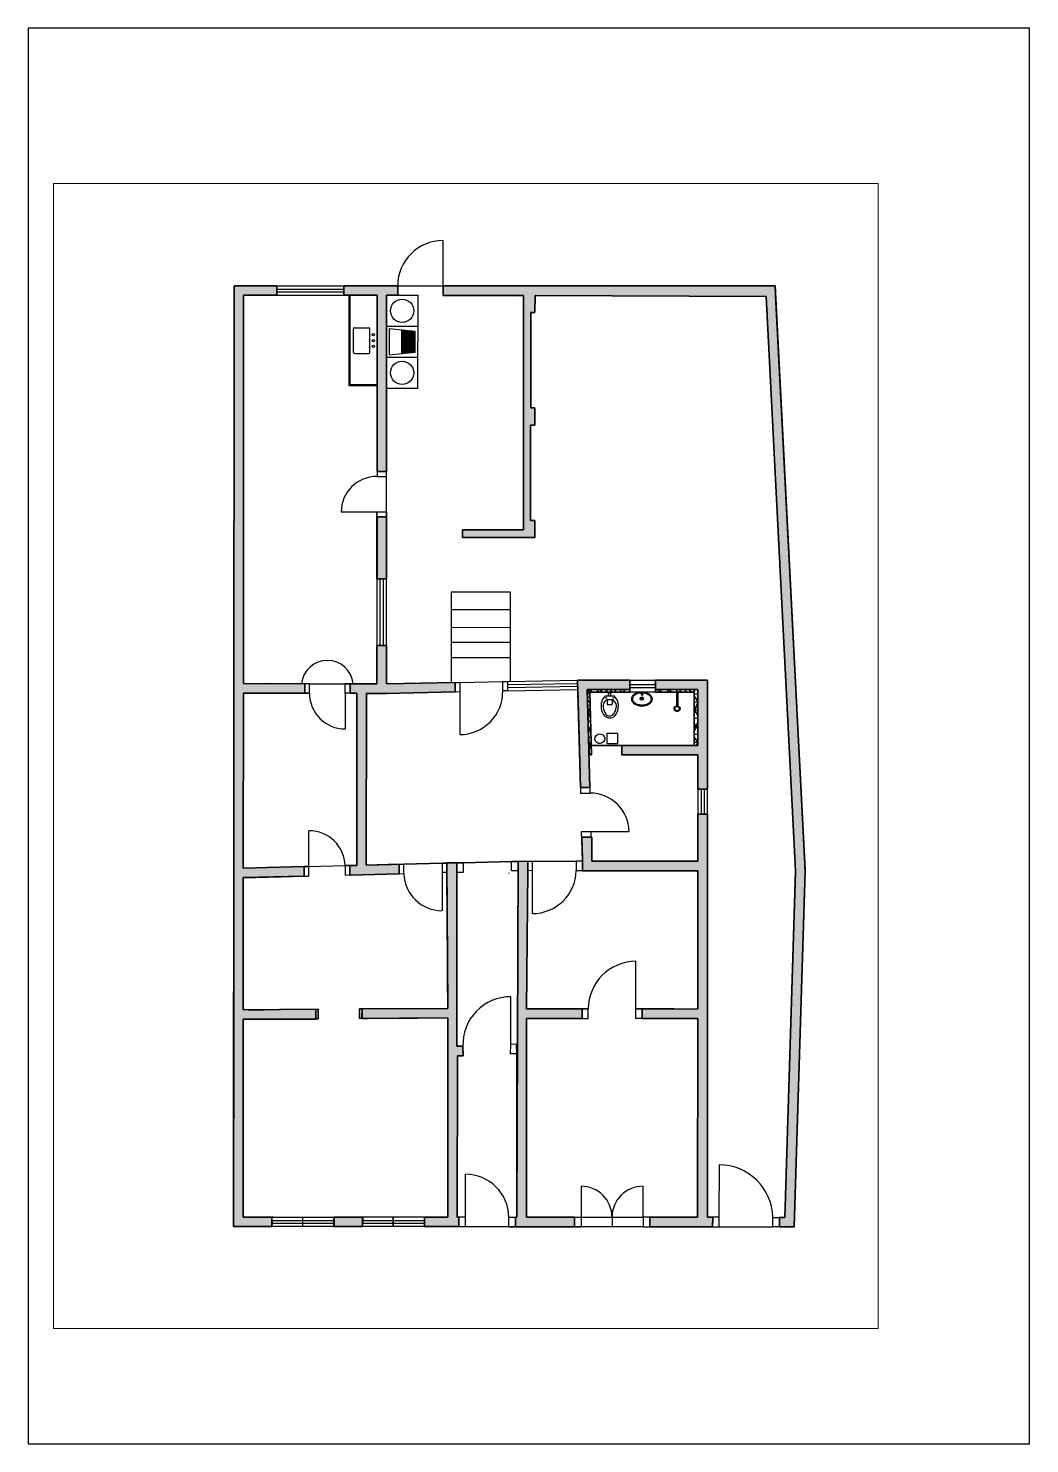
# Paper-space layout 'Layout1' of a CAD drawing. Header units: millimetres. Extents: x 64 to 274, y 59 to 356.
# The model-space entities are those that its viewports show. They can reach past a viewport. Long polylines and large blocks are cut down to what shows.
import ezdxf

# ---------------------------------------------------------------- set-up
doc = ezdxf.new("R2010")
doc.units = ezdxf.units.MM
for name, color, linetype, lineweight in [('A-ALV-___-___-EXI', 250, 'Continuous', 35), ('A-ESC-___-___-EXI', 250, 'Continuous', 25), ('A-JAN-___-___-EXI', 250, 'Continuous', 25), ('A-MOB-___-___-EXI', 250, 'Continuous', 25), ('A-POR-___-___-EXI', 250, 'Continuous', 25), ('A-VEG-___-___-EXI', 250, 'Continuous', 25)]:
    doc.layers.add(name, color=color, linetype=linetype, lineweight=lineweight)

# ---------------------------------------------------------------- blocks, each defined once
blk = doc.blocks.new('SVG - A4-22914404-Não nomeada')
at = {"layer": 'A-VEG-___-___-EXI'}
for p, q in [((64.29, 356.5), (64.29, 59.5)), ((274.29, 356.5), (64.29, 356.5)), ((274.29, 59.5), (274.29, 356.5)), ((64.29, 59.5), (274.29, 59.5))]:
    blk.add_line(p, q, dxfattribs=at)

msp = doc.modelspace()

# ---------------------------------------------------------------- hatches: boundary and pattern name
at = {"layer": 'A-ALV-___-___-EXI'}
h = msp.add_hatch(color=11, dxfattribs=at)
h.paths.add_polyline_path([(9333, -34323), (9563, -26850), (8932, -14579), (1970, -14575), (1970, -14776), (3657, -14781), (3655, -19698), (2374, -19697), (2375, -19856), (3895, -19858), (3895, -19497), (3804, -19497), (3806, -17497), (3896, -17497), (3896, -17138), (3807, -17138), (3807, -15137), (3897, -15137), (3898, -14782), (8744, -14797), (9363, -26852), (9139, -34123), (9024, -34123), (9023, -34322)])
h.paths.add_polyline_path([(7623, -34321), (7624, -34121), (7513, -34121), (7513, -25665), (7315, -25665), (7312, -26650), (5093, -26649), (5092, -26143), (4883, -26143), (4893, -26680), (4892, -26848), (7313, -26850), (7312, -29750), (6146, -29751), (6145, -29950), (7311, -29951), (7309, -34122), (6304, -34121), (6303, -34321)])
h.paths.add_polyline_path([(4728, -34319), (4728, -34119), (3718, -34120), (3721, -29950), (4885, -29950), (4885, -29750), (3721, -29748), (3745, -26848), (3745, -26649), (3546, -26654), (3518, -34120), (3488, -34120), (3488, -34319)])
h.paths.add_polyline_path([(1583, -34318), (2303, -34318), (2303, -34118), (2268, -34118), (2270, -30737), (2390, -30737), (2386, -30534), (2261, -30534), (2261, -26685), (2049, -26685), (2069, -29738), (270, -29749), (270, -29949), (2068, -29938), (2068, -34118), (1583, -34118)])
h.paths.add_polyline_path([(-317, -34318), (282, -34318), (282, -34117), (-317, -34117)])
h.paths.add_polyline_path([(-1618, -34316), (-1618, -34117), (-2223, -34117), (-2220, -29966), (-700, -29966), (-700, -29756), (-2220, -29769), (-2220, -26989), (-944, -26963), (-943, -26763), (-2220, -26795), (-2218, -23125), (-931, -23125), (-931, -22925), (-2218, -22924), (-2214, -14774), (-1514, -14774), (-1514, -14574), (-2414, -14574), (-2422, -34316)])
h.paths.add_polyline_path([(16, -26939), (1048, -26912), (1048, -26715), (360, -26732), (362, -23127), (782, -23127), (2222, -23094), (2222, -22898), (782, -22926), (782, -22126), (582, -22126), (582, -22926), (19, -22926), (19, -23126), (163, -23126), (161, -26737), (17, -26740)])
h.paths.add_polyline_path([(7513, -25135), (7515, -22848), (6423, -22848), (6423, -23050), (7315, -23050), (7314, -24220), (5717, -24219), (5717, -24419), (7314, -24420), (7313, -25135)])
h.paths.add_polyline_path([(5050, -25104), (4995, -23048), (5884, -23049), (5884, -22848), (4790, -22848), (4850, -25104)])
h.paths.add_polyline_path([(585, -20726), (784, -20726), (784, -19425), (585, -19425)])
h.paths.add_polyline_path([(585, -18475), (786, -18473), (787, -14774), (1020, -14775), (1020, -14574), (-113, -14574), (-113, -14775), (586, -14775)])
for points in [[(8942, -14776), (8943, -14776), (8932, -14579)], [(-931, -22990), (-931, -22990), (-931, -22979)], [(-2220, -29769), (-709, -29756), (-2220, -29766)], [(269, -29927), (270, -29927), (270, -29749)], [(4885, -29750), (4885, -29749), (4875, -29750)], [(7624, -34182), (7624, -34181), (7624, -34121)]]:
    msp.add_hatch(color=18, dxfattribs=at).paths.add_polyline_path(points)
h = msp.add_hatch(color=18, dxfattribs=at)
h.paths.add_polyline_path([(-2220, -26995), (-2065, -26986), (-2170, -26989), (-2220, -26995)])
h.paths.add_polyline_path([(-944, -26924), (-943, -26924), (-944, -26882)])
h = msp.add_hatch(color=18, dxfattribs=at)
h.paths.add_polyline_path([(282, -34228), (284, -34118), (282, -34118)])
h.paths.add_polyline_path([(-317, -34181), (-317, -34181), (-318, -34181)])

# ---------------------------------------------------------------- linework, layer by layer
for p, q in [((-2414, -14574), (-2422, -34316)), ((-2414, -14573), (-1513, -14574)), ((-1514, -14574), (-2414, -14574)), ((-2244, -14574), (-2245, -14573)), ((-2218, -22924), (-2214, -14774)), ((-2217, -22924), (-2214, -14774)), ((-2214, -14774), (-1514, -14774)), ((-2154, -14574), (-2154, -14573)), ((-2047, -14574), (-2048, -14573)), ((-1851, -14574), (-1852, -14573)), ((-1806, -14574), (-1806, -14573)), ((-1514, -14774), (-1514, -14574)), ((-1514, -14698), (-1513, -14697)), ((-1513, -14574), (-1513, -14774)), ((-113, -14574), (-113, -14775)), ((1020, -14574), (-113, -14574)), ((-113, -14775), (586, -14775)), ((586, -14775), (585, -18475)), ((786, -18473), (787, -14774)), ((787, -14774), (1020, -14775)), ((1020, -14775), (1020, -14574)), ((8932, -14579), (1970, -14575)), ((1970, -14575), (1970, -14776)), ((1970, -14776), (3657, -14781)), ((3177, -14780), (3018, -14779)), ((3558, -14783), (3293, -14782)), ((3657, -14781), (3655, -19698)), ((3897, -15137), (3898, -14782)), ((3898, -14782), (8744, -14797)), ((8744, -14797), (9363, -26852)), ((9563, -26850), (8932, -14579)), ((8943, -14776), (8932, -14579)), ((8932, -14579), (8943, -14776)), ((9562, -26831), (8943, -14776)), ((-2214, -15099), (-2214, -15098)), ((-2214, -15133), (-2213, -15133)), ((3807, -17138), (3807, -15137)), ((3807, -15137), (3897, -15137)), ((-2214, -16236), (-2215, -16234)), ((-2214, -16506), (-2215, -16505)), ((585, -16617), (586, -16616)), ((3896, -17138), (3807, -17138)), ((3896, -17497), (3896, -17138)), ((-2215, -17445), (-2214, -17443)), ((3804, -19497), (3806, -17497)), ((3806, -17497), (3896, -17497)), ((-2216, -17836), (-2215, -17834)), ((-2215, -18396), (-2216, -18395)), ((585, -18475), (786, -18473)), ((3654, -19133), (3655, -19132)), ((3655, -19127), (3655, -19123)), ((584, -19326), (584, -20726)), ((585, -19425), (784, -19425)), ((784, -19425), (585, -19425)), ((585, -19425), (585, -20726)), ((784, -20726), (785, -19326)), ((784, -20726), (784, -19425)), ((784, -19447), (785, -19447)), ((785, -19552), (784, -19551)), ((3895, -19497), (3804, -19497)), ((3895, -19858), (3895, -19497)), ((784, -19687), (785, -19685)), ((3655, -19698), (2374, -19697)), ((2374, -19697), (2375, -19856)), ((2375, -19856), (3895, -19858)), ((3022, -19697), (3029, -19697)), ((3245, -19698), (3244, -19696)), ((3554, -19697), (3289, -19697)), ((-2217, -20181), (-2216, -20179)), ((583, -20426), (585, -20426)), ((585, -20359), (584, -20358)), ((-2217, -20572), (-2216, -20570)), ((585, -20629), (583, -20627)), ((584, -20527), (585, -20525)), ((784, -20726), (584, -20726)), ((585, -20726), (784, -20726)), ((-2418, -22191), (-2417, -22190)), ((-2417, -22355), (-2417, -22150)), ((782, -22126), (582, -22126)), ((582, -22126), (582, -22926)), ((782, -22926), (782, -22126)), ((782, -22926), (782, -22126)), ((783, -22252), (782, -22251)), ((782, -22424), (783, -22422)), ((782, -22815), (783, -22813)), ((4790, -22848), (4850, -25104)), ((5875, -22848), (4790, -22848)), ((5884, -22848), (5875, -22848)), ((5884, -23049), (5884, -22848)), ((5885, -23099), (5884, -22848)), ((6423, -22848), (6423, -23050)), ((7515, -22848), (6423, -22848)), ((7513, -25135), (7515, -22848)), ((-2418, -23117), (-2418, -23146)), ((-2418, -23146), (-2418, -23282)), ((-2220, -26795), (-2218, -23125)), ((-931, -22925), (-2218, -22924)), ((-2218, -23125), (-931, -23125)), ((-2218, -23125), (-832, -23126)), ((-1626, -22924), (-832, -22925)), ((-931, -23125), (-931, -22925)), ((-931, -22990), (-931, -22979)), ((-931, -22979), (-931, -22990)), ((-931, -22990), (-931, -23125)), ((-82, -22926), (582, -22926)), ((582, -22926), (19, -22926)), ((19, -22926), (19, -23126)), ((19, -23126), (163, -23126)), ((163, -23126), (161, -26737)), ((163, -23126), (162, -23148)), ((162, -23148), (163, -23184)), ((343, -22926), (582, -22926)), ((582, -22926), (343, -22926)), ((360, -26732), (362, -23127)), ((362, -23127), (782, -23127)), ((2222, -22898), (782, -22926)), ((782, -23127), (2222, -23094)), ((2222, -23094), (2222, -22898)), ((4794, -23015), (4794, -23049)), ((4794, -23049), (4842, -24815)), ((4995, -23048), (5027, -24218)), ((5050, -25104), (4995, -23048)), ((4995, -23048), (5884, -23049)), ((4998, -23152), (5043, -23048)), ((5081, -24419), (5047, -23099)), ((5047, -23099), (5885, -23099)), ((5091, -23099), (5056, -23048)), ((5205, -23098), (5228, -23049)), ((5299, -23098), (5263, -23049)), ((5390, -23098), (5412, -23049)), ((5508, -23098), (5471, -23050)), ((5573, -23099), (5595, -23049)), ((5715, -23099), (5680, -23049)), ((5757, -23099), (5780, -23049)), ((6423, -23050), (7315, -23050)), ((6424, -23063), (6540, -23050)), ((6424, -23050), (6424, -23099)), ((6424, -23099), (7235, -23100)), ((6495, -23100), (6516, -23050)), ((6549, -23099), (6513, -23050)), ((6678, -23100), (6700, -23050)), ((6756, -23100), (6720, -23050)), ((6863, -23100), (6885, -23050)), ((6964, -23100), (6929, -23050)), ((7047, -23099), (7068, -23050)), ((7173, -23099), (7136, -23050)), ((7230, -23099), (7253, -23050)), ((7235, -23100), (7233, -24220)), ((7315, -23138), (7234, -23147)), ((7314, -23050), (7314, -24220)), ((7315, -23050), (7314, -24220)), ((-2418, -23282), (-2420, -27016)), ((-2418, -23282), (-2418, -23293)), ((-2418, -23293), (-2418, -23282)), ((163, -23184), (160, -26725)), ((163, -23184), (163, -23187)), ((163, -23187), (163, -23184)), ((4999, -23212), (5048, -23207)), ((5052, -23331), (5001, -23262)), ((5004, -23381), (5053, -23376)), ((5008, -23542), (5055, -23435)), ((7315, -23307), (7234, -23316)), ((7315, -23294), (7235, -23185)), ((7315, -23328), (7235, -23506)), ((5008, -23550), (5058, -23545)), ((5061, -23629), (5008, -23556)), ((5013, -23719), (5063, -23713)), ((7314, -23582), (7234, -23471)), ((7314, -23477), (7234, -23485)), ((7314, -23740), (7234, -23919)), ((7314, -23868), (7234, -23758)), ((7314, -23646), (7235, -23654)), ((7314, -23739), (7314, -23740)), ((5068, -23927), (5016, -23855)), ((5018, -23887), (5067, -23882)), ((5019, -23932), (5065, -23825)), ((5022, -24056), (5072, -24051)), ((7314, -23984), (7233, -23993)), ((7314, -24154), (7234, -24044)), ((7314, -23815), (7235, -23824)), ((5077, -24223), (5025, -24152)), ((5026, -24225), (5077, -24220)), ((5027, -24218), (5032, -24419)), ((5030, -24322), (5076, -24215)), ((5077, -24220), (5717, -24219)), ((7233, -24220), (5717, -24219)), ((5717, -24219), (5717, -24419)), ((6687, -24220), (6690, -24219)), ((7314, -24220), (7233, -24220)), ((7234, -24162), (7314, -24154)), ((7285, -24220), (7314, -24156)), ((7514, -24120), (7515, -24118)), ((5031, -24394), (5081, -24388)), ((5032, -24419), (5081, -24419)), ((5717, -24419), (7314, -24420)), ((7314, -24420), (7313, -25135)), ((7313, -24569), (7314, -24567)), ((7513, -24948), (7514, -24947)), ((5050, -25104), (4850, -25104)), ((4850, -25104), (5050, -25104)), ((7313, -25135), (7513, -25135)), ((7513, -25135), (7314, -25135)), ((360, -26704), (360, -25782)), ((7315, -25665), (7312, -26650)), ((7313, -26182), (7313, -25665)), ((7313, -25665), (7315, -25665)), ((7313, -25677), (7315, -25677)), ((7313, -25812), (7314, -25809)), ((7513, -25665), (7315, -25665)), ((7513, -34121), (7513, -25665)), ((7314, -25872), (7313, -25870)), ((4878, -26143), (4883, -26143)), ((4883, -26143), (4878, -26143)), ((4878, -26143), (4879, -26164)), ((4879, -26164), (4891, -26584)), ((4879, -26164), (4884, -26175)), ((4884, -26175), (4879, -26164)), ((4883, -26164), (4879, -26164)), ((4879, -26164), (4883, -26164)), ((5092, -26143), (4883, -26143)), ((4883, -26143), (4893, -26680)), ((5093, -26649), (5092, -26143)), ((7313, -26159), (7312, -26157)), ((160, -26725), (161, -26725)), ((161, -26725), (160, -26725)), ((160, -26725), (161, -26725)), ((161, -26725), (160, -26725)), ((160, -26725), (161, -26737)), ((360, -26704), (360, -26699)), ((360, -26699), (360, -26704)), ((360, -26713), (360, -26704)), ((360, -26732), (1148, -26713)), ((1048, -26715), (360, -26732)), ((1048, -26912), (1048, -26715)), ((1049, -26830), (1048, -26715)), ((1048, -26715), (1049, -26830)), ((1148, -26713), (1949, -26692)), ((2049, -26690), (1949, -26692)), ((2261, -26685), (2049, -26685)), ((2049, -26685), (2069, -29738)), ((2049, -26690), (2049, -26886)), ((2253, -26685), (2401, -26681)), ((2261, -26874), (2261, -26685)), ((2401, -26681), (3406, -26657)), ((3406, -26657), (3546, -26654)), ((3546, -26654), (3518, -34120)), ((3745, -26649), (3546, -26654)), ((3745, -26848), (3745, -26649)), ((4892, -26670), (4892, -26661)), ((4892, -26849), (4892, -26670)), ((4893, -26680), (4892, -26848)), ((7312, -26650), (5093, -26649)), ((-2420, -27016), (-2421, -29787)), ((-2420, -27016), (-2419, -27028)), ((-2419, -27028), (-2420, -27016)), ((-943, -26763), (-2220, -26795)), ((-2220, -26989), (-944, -26963)), ((-1428, -26975), (-2220, -26995)), ((-2220, -26995), (-2065, -26986)), ((-2220, -26995), (-2065, -26986)), ((-2065, -26986), (-2220, -26995)), ((-2158, -26988), (-2220, -26995)), ((-2158, -26988), (-2220, -26995)), ((-2220, -26995), (-2158, -26988)), ((-2220, -29769), (-2220, -26989)), ((-2215, -26994), (-964, -26963)), ((-944, -26963), (-1428, -26975)), ((-1428, -26975), (-1399, -26972)), ((-1399, -26972), (-1428, -26975)), ((-944, -26963), (-943, -26763)), ((-943, -26924), (-944, -26882)), ((-944, -26882), (-943, -26924)), ((-943, -26924), (-944, -26963)), ((-943, -26763), (-844, -26761)), ((161, -26737), (-83, -26743)), ((17, -26740), (16, -26939)), ((17, -26824), (16, -26939)), ((16, -26939), (1048, -26912)), ((161, -26737), (17, -26740)), ((17, -26740), (17, -26752)), ((17, -26752), (17, -26768)), ((17, -26768), (17, -26824)), ((1049, -26830), (1048, -26912)), ((2048, -26835), (2050, -26833)), ((2049, -26886), (2069, -29738)), ((2261, -30534), (2261, -26874)), ((3721, -29748), (3745, -26848)), ((4892, -26849), (4900, -26848)), ((4892, -26848), (7313, -26850)), ((4892, -26849), (4898, -26848)), ((4898, -26848), (4892, -26849)), ((4892, -26849), (4900, -26848)), ((4900, -26848), (4892, -26849)), ((4898, -26848), (4892, -26849)), ((5620, -26849), (4892, -26849)), ((5620, -26849), (5649, -26849)), ((7313, -26850), (5620, -26849)), ((5620, -26849), (5649, -26849)), ((5649, -26849), (5620, -26849)), ((5623, -26849), (5620, -26849)), ((5620, -26849), (5623, -26849)), ((5623, -26849), (5620, -26849)), ((6741, -26850), (6694, -26850)), ((7313, -26850), (7312, -29750)), ((9363, -26852), (9139, -34123)), ((9362, -26871), (9139, -34123)), ((9333, -34323), (9563, -26850)), ((9340, -34102), (9563, -26850)), ((9363, -26852), (9362, -26871)), ((9362, -26871), (9362, -26892)), ((9362, -26892), (9362, -26871)), ((9562, -26831), (9560, -26796)), ((9560, -26796), (9562, -26831)), ((9563, -26850), (9562, -26831)), ((2049, -27102), (2052, -27098)), ((2052, -27366), (2054, -27364)), ((2262, -30534), (2261, -27599)), ((3540, -27400), (3543, -27396)), ((2054, -27631), (2055, -27629)), ((3538, -27670), (3542, -27664)), ((2057, -28161), (2059, -28158)), ((3536, -27940), (3541, -27933)), ((2059, -28426), (2061, -28424)), ((3530, -28482), (3539, -28471)), ((3529, -28752), (3538, -28740)), ((3525, -29023), (3537, -29009)), ((2065, -29222), (2066, -29220)), ((2068, -29635), (2066, -29185)), ((3523, -29293), (3536, -29277)), ((7311, -29650), (7311, -29242)), ((3520, -29563), (3535, -29545)), ((-2421, -29987), (-2423, -34138)), ((-2421, -29787), (-2421, -29937)), ((-2421, -29937), (-2421, -29987)), ((-2421, -29987), (-2420, -29993)), ((-2420, -29993), (-2421, -29987)), ((-2223, -34117), (-2220, -29966)), ((-700, -29756), (-2220, -29769)), ((-651, -29756), (-2220, -29766)), ((-2220, -29766), (-700, -29756)), ((-700, -29756), (-2220, -29766)), ((-2220, -29966), (-700, -29966)), ((-2121, -29966), (-1588, -29966)), ((-2120, -29765), (-1791, -29766)), ((-700, -29966), (-700, -29756)), ((-700, -29956), (-650, -29955)), ((-650, -29955), (-651, -29756)), ((219, -29950), (220, -29749)), ((1882, -29939), (219, -29950)), ((220, -29749), (270, -29749)), ((269, -29927), (270, -29749)), ((270, -29749), (269, -29927)), ((270, -29938), (269, -29927)), ((2069, -29738), (270, -29749)), ((270, -29749), (270, -29949)), ((270, -29949), (2068, -29938)), ((1435, -29942), (270, -29950)), ((270, -29950), (387, -29948)), ((270, -29950), (387, -29948)), ((387, -29948), (270, -29950)), ((270, -29950), (281, -29949)), ((281, -29949), (270, -29950)), ((270, -29950), (281, -29949)), ((2068, -29938), (2068, -34118)), ((2261, -29782), (2262, -29780)), ((3721, -29950), (3718, -34120)), ((3718, -34120), (3721, -29950)), ((4885, -29750), (3721, -29748)), ((3721, -29950), (4885, -29950)), ((5016, -29749), (3863, -29748)), ((4885, -29749), (4130, -29749)), ((4810, -29750), (4885, -29749)), ((4885, -29749), (4810, -29750)), ((4875, -29750), (4885, -29749)), ((4885, -29749), (4875, -29750)), ((4875, -29750), (4885, -29749)), ((4885, -29749), (4885, -29750)), ((4885, -29750), (4885, -29749)), ((4885, -29749), (4885, -29750)), ((4885, -29950), (4885, -29750)), ((6808, -29750), (6015, -29750)), ((6146, -29751), (6145, -29950)), ((6145, -29950), (7311, -29951)), ((7312, -29750), (6146, -29751)), ((6556, -29751), (6146, -29750)), ((6146, -29750), (6556, -29751)), ((7310, -29951), (7308, -34122)), ((7308, -34122), (7310, -29951)), ((7311, -29951), (7309, -34122)), ((7310, -29951), (7311, -29966)), ((7311, -29966), (7310, -29951)), ((2386, -30534), (2261, -30534)), ((2390, -30737), (2386, -30534)), ((3520, -30689), (3512, -30489)), ((2268, -34118), (2270, -30737)), ((2270, -30737), (2390, -30737)), ((3518, -30636), (3531, -30620)), ((3518, -34120), (3520, -30689)), ((3519, -31170), (3529, -31157)), ((3520, -30901), (3530, -30889)), ((3520, -31436), (3528, -31426)), ((3520, -31704), (3527, -31695)), ((3518, -32239), (3525, -32231)), ((2068, -32435), (2067, -34118)), ((3519, -32507), (3524, -32501)), ((3519, -32776), (3523, -32770)), ((2067, -34017), (2067, -33089)), ((3518, -33042), (3522, -33037)), ((3519, -33967), (3518, -33087)), ((3718, -34019), (3719, -33203)), ((-2222, -34016), (-2222, -33325)), ((2269, -34018), (2268, -33541)), ((3519, -33310), (3521, -33308)), ((3518, -33845), (3519, -33844)), ((-2423, -34138), (-2422, -34137)), ((-2422, -34137), (-2423, -34138)), ((-2423, -34138), (-2422, -34138)), ((-2422, -34138), (-2423, -34138)), ((-2423, -34138), (-2423, -34201)), ((-1618, -34117), (-2223, -34117)), ((-1618, -34117), (-2223, -34117)), ((-2223, -34117), (-1618, -34117)), ((-2122, -34116), (-1654, -34117)), ((-1618, -34117), (-1589, -34117)), ((-1618, -34316), (-1618, -34117)), ((-1617, -34232), (-1618, -34127)), ((-1618, -34127), (-1617, -34232)), ((-317, -34117), (-318, -34317)), ((-318, -34181), (-317, -34117)), ((282, -34117), (-317, -34117)), ((-317, -34117), (-317, -34318)), ((282, -34318), (282, -34117)), ((282, -34228), (284, -34118)), ((282, -34118), (284, -34118)), ((284, -34118), (282, -34118)), ((282, -34118), (284, -34118)), ((284, -34118), (282, -34118)), ((282, -34118), (284, -34118)), ((284, -34118), (282, -34318)), ((284, -34118), (282, -34228)), ((922, -34118), (922, -34318)), ((2068, -34118), (1583, -34118)), ((1583, -34118), (1583, -34318)), ((2283, -34118), (2268, -34118)), ((2303, -34118), (2283, -34118)), ((2303, -34318), (2303, -34118)), ((3518, -34120), (3488, -34120)), ((3488, -34120), (3488, -34319)), ((4728, -34119), (3718, -34120)), ((4728, -34319), (4728, -34119)), ((6304, -34121), (6303, -34321)), ((7309, -34122), (6304, -34121)), ((6304, -34121), (7308, -34122)), ((7308, -34122), (6304, -34121)), ((7209, -34121), (6698, -34121)), ((7624, -34121), (7513, -34121)), ((7623, -34321), (7624, -34121)), ((7624, -34181), (7624, -34121)), ((7624, -34121), (7624, -34181)), ((9024, -34123), (9023, -34322)), ((9024, -34135), (9023, -34322)), ((9023, -34322), (9024, -34135)), ((9139, -34123), (9024, -34122)), ((9024, -34122), (9024, -34135)), ((9139, -34123), (9024, -34123)), ((9334, -34289), (9340, -34102)), ((9340, -34102), (9334, -34289)), ((9340, -34102), (9340, -34091)), ((9340, -34091), (9340, -34102)), ((-2423, -34201), (-2422, -34316)), ((-2422, -34316), (-1618, -34316)), ((-1618, -34316), (-1618, -34193)), ((-1617, -34232), (-1618, -34316)), ((-317, -34181), (-318, -34181)), ((-318, -34181), (-317, -34181)), ((-317, -34181), (-318, -34181)), ((-318, -34181), (-317, -34181)), ((-317, -34181), (-318, -34181)), ((-318, -34181), (-318, -34317)), ((-317, -34181), (-318, -34181)), ((-318, -34317), (-317, -34317)), ((-317, -34317), (-318, -34317)), ((-318, -34317), (-317, -34317)), ((-317, -34317), (-318, -34317)), ((-317, -34317), (-318, -34317)), ((-318, -34317), (-317, -34317)), ((-317, -34318), (282, -34318)), ((136, -34318), (175, -34318)), ((282, -34318), (175, -34318)), ((283, -34307), (282, -34277)), ((282, -34318), (283, -34307)), ((2067, -34319), (1583, -34318)), ((3348, -34320), (1583, -34318)), ((1583, -34318), (2303, -34318)), ((4863, -34320), (3348, -34320)), ((3488, -34319), (4728, -34319)), ((4724, -34320), (3891, -34319)), ((6303, -34247), (6303, -34249)), ((6303, -34249), (6303, -34260)), ((6303, -34260), (6303, -34320)), ((6303, -34321), (7623, -34321)), ((7623, -34322), (6695, -34321)), ((7624, -34181), (7623, -34322)), ((9023, -34322), (9333, -34323)), ((9334, -34289), (9333, -34323))]:
    msp.add_line(p, q, dxfattribs=at)
at = {"layer": 'A-ESC-___-___-EXI'}
for p, q in [((3386, -22060), (2144, -22060)), ((2143, -22378), (3386, -22378)), ((-832, -22925), (-82, -22926))]:
    msp.add_line(p, q, dxfattribs=at)
for points in [[(3387, -21374), (3387, -21006), (2143, -21005), (2143, -22899)], [(2144, -21741), (3386, -21743), (3387, -21374), (2143, -21373)], [(3385, -22876), (3386, -22378), (3386, -21743)]]:
    msp.add_lwpolyline(points, dxfattribs=at)
for points in [[(-456, -22437), (-735, -22437), (-969, -22648), (-998, -22925)], [(84, -22926), (56, -22648), (-177, -22437), (-456, -22437)]]:
    msp.add_open_spline(points, degree=3, dxfattribs=at)
at = {"layer": 'A-JAN-___-___-EXI'}
for p, q in [((-1514, -14644), (-113, -14644)), ((-1513, -14574), (-113, -14574)), ((-1513, -14703), (-113, -14705)), ((-1513, -14774), (-113, -14775)), ((584, -20726), (583, -22126)), ((653, -22126), (654, -20726)), ((713, -20726), (712, -22126)), ((782, -22126), (784, -20726)), ((3323, -22876), (4790, -22848)), ((5884, -22848), (6423, -22849)), ((3322, -22945), (4791, -22918)), ((3323, -22876), (3323, -23074)), ((3323, -23074), (4794, -23049)), ((3324, -23005), (4793, -22979)), ((5884, -22944), (6423, -22945)), ((5884, -23004), (6423, -23004)), ((6424, -23099), (5885, -23099)), ((7314, -25135), (7313, -25665)), ((7384, -25136), (7384, -25665)), ((7443, -25136), (7443, -25665)), ((7513, -25665), (7513, -25135)), ((-1618, -34117), (-317, -34117)), ((-978, -34117), (-977, -34316)), ((1583, -34119), (284, -34118)), ((-318, -34317), (-1618, -34316)), ((-1617, -34187), (-317, -34188)), ((-1617, -34246), (-318, -34247)), ((1583, -34318), (282, -34318)), ((283, -34187), (1582, -34188)), ((283, -34247), (1582, -34248))]:
    msp.add_line(p, q, dxfattribs=at)
at = {"layer": 'A-MOB-___-___-EXI'}
for p, q in [((1437, -15426), (787, -15426)), ((93, -15973), (93, -15476)), ((112, -15457), (415, -15457)), ((434, -15974), (435, -15476)), ((1100, -15506), (1101, -15996)), ((1123, -15509), (1123, -15995)), ((1144, -15511), (1144, -15993)), ((1167, -15514), (1166, -15991)), ((1187, -15515), (1188, -15989)), ((1210, -15517), (1210, -15986)), ((1231, -15520), (1230, -15984)), ((1254, -15522), (1253, -15982)), ((1275, -15525), (1275, -15980)), ((1296, -15526), (1297, -15977)), ((1318, -15528), (1317, -15975)), ((1339, -15531), (1339, -15973)), ((1362, -15533), (1362, -15970)), ((112, -15993), (414, -15993)), ((1437, -16077), (787, -16077)), ((5440, -23179), (5441, -23113)), ((5491, -23178), (5490, -23114)), ((6128, -23154), (6129, -23098)), ((6149, -23165), (6139, -23164)), ((6159, -23156), (6159, -23100)), ((6866, -23099), (6865, -23388)), ((6890, -23100), (6891, -23389)), ((5373, -23178), (5558, -23179)), ((5515, -23270), (5517, -23354))]:
    msp.add_line(p, q, dxfattribs=at)
for points in [[(586, -16674), (0, -16675), (2, -14775)], [(586, -16655), (21, -16656), (21, -14775)], [(1020, -14774), (1439, -14775), (1436, -16729), (786, -16729)], [(5414, -23258), (5466, -23259), (5515, -23259)]]:
    msp.add_lwpolyline(points, dxfattribs=at)
for points in [[(1383, -15536), (841, -15481), (840, -16024), (1384, -15968)], [(5425, -23099), (5425, -23113), (5505, -23113), (5505, -23099)], [(5631, -23965), (5630, -24185), (5411, -24184), (5411, -23966)]]:
    msp.add_lwpolyline(points, close=True, dxfattribs=at)
for points, knots in [([(1111, -15344), (1246, -15344), (1355, -15235), (1355, -15100), (1355, -14966), (1246, -14857), (1111, -14857), (977, -14857), (868, -14966), (868, -15100), (868, -15235), (977, -15344), (1111, -15344)], [0, 0, 0, 0, 1, 1, 1, 2, 2, 2, 3, 3, 3, 4, 4, 4, 4]), ([(485, -15599), (485, -15613), (496, -15624), (509, -15624), (523, -15624), (534, -15613), (534, -15599), (534, -15586), (523, -15575), (509, -15575), (496, -15575), (485, -15586), (485, -15599)], [0, 0, 0, 0, 1, 1, 1, 2, 2, 2, 3, 3, 3, 4, 4, 4, 4]), ([(485, -15724), (485, -15737), (496, -15749), (509, -15749), (523, -15749), (534, -15738), (534, -15724), (534, -15710), (523, -15699), (510, -15699), (496, -15699), (485, -15710), (485, -15724)], [0, 0, 0, 0, 1, 1, 1, 2, 2, 2, 3, 3, 3, 4, 4, 4, 4]), ([(485, -15848), (485, -15862), (496, -15873), (510, -15873), (523, -15873), (534, -15862), (534, -15848), (534, -15835), (523, -15824), (510, -15824), (496, -15824), (485, -15835), (485, -15848)], [0, 0, 0, 0, 1, 1, 1, 2, 2, 2, 3, 3, 3, 4, 4, 4, 4]), ([(1111, -16645), (1245, -16645), (1354, -16536), (1354, -16402), (1354, -16267), (1245, -16158), (1111, -16158), (976, -16158), (867, -16267), (867, -16401), (867, -16536), (976, -16645), (1111, -16645)], [0, 0, 0, 0, 1, 1, 1, 2, 2, 2, 3, 3, 3, 4, 4, 4, 4]), ([(5285, -23441), (5290, -23500), (5315, -23555), (5357, -23597), (5385, -23625), (5424, -23642), (5464, -23643)], [0, 0, 0, 0, 1, 1, 1, 2, 2, 2, 2]), ([(5396, -23223), (5396, -23219), (5393, -23216), (5389, -23216), (5385, -23216), (5382, -23219), (5382, -23223), (5382, -23227), (5385, -23230), (5389, -23230), (5393, -23230), (5396, -23227), (5396, -23223)], [0, 0, 0, 0, 1, 1, 1, 2, 2, 2, 3, 3, 3, 4, 4, 4, 4]), ([(5416, -23269), (5414, -23298), (5413, -23326), (5412, -23354), (5412, -23357), (5414, -23359), (5417, -23360)], [0, 0, 0, 0, 1, 1, 1, 2, 2, 2, 2]), ([(5547, -23224), (5547, -23220), (5543, -23216), (5539, -23216), (5535, -23216), (5532, -23220), (5532, -23224), (5532, -23227), (5535, -23231), (5539, -23231), (5543, -23231), (5547, -23227), (5547, -23224)], [0, 0, 0, 0, 1, 1, 1, 2, 2, 2, 3, 3, 3, 4, 4, 4, 4]), ([(5933, -23197), (5924, -23211), (5920, -23228), (5920, -23245), (5920, -23261), (5924, -23278), (5932, -23293)], [0, 0, 0, 0, 1, 1, 1, 2, 2, 2, 2]), ([(5951, -23208), (5944, -23219), (5941, -23232), (5940, -23245), (5940, -23258), (5944, -23271), (5950, -23283)], [0, 0, 0, 0, 1, 1, 1, 2, 2, 2, 2]), ([(6047, -23377), (6076, -23386), (6107, -23391), (6138, -23391), (6169, -23391), (6200, -23387), (6229, -23378)], [0, 0, 0, 0, 1, 1, 1, 2, 2, 2, 2]), ([(6052, -23359), (6080, -23367), (6109, -23371), (6138, -23372), (6167, -23372), (6196, -23368), (6224, -23360)], [0, 0, 0, 0, 1, 1, 1, 2, 2, 2, 2]), ([(6136, -23200), (6116, -23202), (6102, -23220), (6104, -23239), (6106, -23259), (6123, -23273), (6143, -23271), (6163, -23269), (6177, -23251), (6175, -23232), (6173, -23212), (6155, -23198), (6136, -23200)], [0, 0, 0, 0, 1, 1, 1, 2, 2, 2, 3, 3, 3, 4, 4, 4, 4]), ([(6137, -23213), (6124, -23214), (6115, -23225), (6116, -23238), (6118, -23251), (6129, -23260), (6142, -23258), (6154, -23257), (6163, -23246), (6162, -23233), (6161, -23220), (6150, -23211), (6137, -23213)], [0, 0, 0, 0, 1, 1, 1, 2, 2, 2, 3, 3, 3, 4, 4, 4, 4]), ([(6328, -23286), (6335, -23274), (6339, -23262), (6339, -23248), (6339, -23235), (6336, -23222), (6329, -23211)], [0, 0, 0, 0, 1, 1, 1, 2, 2, 2, 2]), ([(6346, -23296), (6355, -23282), (6359, -23265), (6360, -23249), (6360, -23232), (6355, -23215), (6347, -23201)], [0, 0, 0, 0, 1, 1, 1, 2, 2, 2, 2]), ([(6870, -23386), (6836, -23390), (6811, -23421), (6814, -23455), (6818, -23489), (6849, -23514), (6883, -23511), (6918, -23507), (6943, -23476), (6939, -23442), (6936, -23407), (6905, -23383), (6870, -23386)], [0, 0, 0, 0, 1, 1, 1, 2, 2, 2, 3, 3, 3, 4, 4, 4, 4]), ([(6872, -23403), (6847, -23406), (6829, -23428), (6832, -23453), (6834, -23478), (6857, -23496), (6882, -23493), (6906, -23491), (6924, -23469), (6922, -23444), (6919, -23419), (6897, -23401), (6872, -23403)], [0, 0, 0, 0, 1, 1, 1, 2, 2, 2, 3, 3, 3, 4, 4, 4, 4]), ([(5247, -23977), (5190, -23983), (5149, -24033), (5155, -24089), (5161, -24145), (5212, -24186), (5268, -24180), (5324, -24174), (5365, -24124), (5359, -24068), (5353, -24012), (5303, -23971), (5247, -23977)], [0, 0, 0, 0, 1, 1, 1, 2, 2, 2, 3, 3, 3, 4, 4, 4, 4])]:
    msp.add_open_spline(points, degree=3, knots=knots, dxfattribs=at)
for points in [[(111, -15455), (100, -15455), (92, -15464), (92, -15475)], [(433, -15475), (433, -15464), (424, -15456), (413, -15456)], [(91, -15973), (91, -15984), (100, -15993), (111, -15993)], [(414, -15993), (425, -15993), (434, -15984), (434, -15973)], [(5980, -23146), (5961, -23159), (5945, -23176), (5933, -23196)], [(5992, -23163), (5975, -23174), (5961, -23189), (5950, -23207)], [(6050, -23113), (6025, -23120), (6002, -23131), (5981, -23146)], [(6055, -23132), (6032, -23138), (6011, -23148), (5992, -23162)], [(6129, -23101), (6102, -23102), (6076, -23106), (6050, -23113)], [(6128, -23120), (6104, -23121), (6079, -23125), (6056, -23131)], [(6127, -23154), (6127, -23160), (6131, -23165), (6137, -23165)], [(6147, -23165), (6152, -23165), (6157, -23161), (6157, -23155)], [(6232, -23115), (6208, -23107), (6183, -23103), (6158, -23101)], [(6227, -23133), (6204, -23126), (6181, -23122), (6158, -23121)], [(6289, -23165), (6270, -23151), (6249, -23141), (6226, -23134)], [(6300, -23149), (6279, -23134), (6256, -23123), (6232, -23115)], [(6329, -23210), (6319, -23192), (6305, -23176), (6289, -23165)], [(6347, -23199), (6335, -23179), (6320, -23161), (6301, -23148)], [(5372, -23178), (5302, -23246), (5270, -23344), (5286, -23441)], [(5394, -23264), (5343, -23299), (5316, -23361), (5325, -23423)], [(5325, -23424), (5333, -23473), (5352, -23520), (5380, -23561)], [(5414, -23258), (5407, -23258), (5400, -23261), (5395, -23265)], [(5424, -23259), (5420, -23261), (5416, -23265), (5415, -23269)], [(5416, -23358), (5432, -23361), (5448, -23362), (5464, -23362)], [(5464, -23363), (5480, -23363), (5496, -23362), (5512, -23359)], [(5514, -23269), (5512, -23265), (5509, -23261), (5505, -23259)], [(5513, -23360), (5515, -23359), (5517, -23357), (5517, -23354)], [(5534, -23265), (5529, -23261), (5522, -23259), (5515, -23259)], [(5604, -23424), (5613, -23362), (5586, -23300), (5535, -23264)], [(5548, -23561), (5576, -23520), (5595, -23473), (5603, -23424)], [(5643, -23441), (5659, -23345), (5627, -23247), (5557, -23179)], [(5572, -23597), (5614, -23555), (5639, -23500), (5644, -23441)], [(5932, -23292), (5944, -23313), (5959, -23330), (5978, -23344)], [(5950, -23282), (5960, -23300), (5974, -23315), (5991, -23327)], [(5979, -23342), (6000, -23357), (6023, -23369), (6048, -23376)], [(5990, -23327), (6009, -23341), (6031, -23351), (6053, -23358)], [(6224, -23360), (6247, -23353), (6268, -23343), (6288, -23330)], [(6229, -23378), (6254, -23371), (6277, -23360), (6298, -23346)], [(6287, -23329), (6304, -23317), (6318, -23302), (6329, -23285)], [(6299, -23346), (6318, -23333), (6334, -23315), (6346, -23295)], [(5380, -23561), (5400, -23587), (5431, -23602), (5464, -23603)], [(5464, -23602), (5497, -23601), (5527, -23586), (5547, -23560)], [(5464, -23644), (5504, -23643), (5543, -23626), (5571, -23598)]]:
    msp.add_open_spline(points, degree=3, dxfattribs=at)
at = {"layer": 'A-POR-___-___-EXI'}
for p, q in [((1970, -14575), (1971, -13625)), ((1020, -14574), (1970, -14575)), ((585, -18475), (585, -18576)), ((585, -18576), (784, -18576)), ((785, -19326), (786, -18473)), ((785, -19596), (785, -19123)), ((584, -19326), (-166, -19325)), ((785, -19326), (584, -19326)), ((-832, -23126), (-832, -22925)), ((-81, -23125), (-82, -22926)), ((-81, -23125), (-82, -23876)), ((19, -23125), (-81, -23125)), ((2222, -22898), (2323, -22897)), ((2222, -23094), (2322, -23091)), ((2323, -22897), (2322, -23091)), ((2322, -23091), (2323, -23992)), ((2323, -22897), (3223, -22879)), ((3223, -22879), (3323, -22876)), ((3223, -23075), (3223, -22879)), ((3323, -23074), (3223, -23075)), ((5054, -25223), (5032, -24419)), ((4850, -25104), (4853, -25223)), ((4853, -25223), (5054, -25223)), ((-844, -26761), (-843, -26010)), ((4891, -26578), (4875, -26024)), ((4875, -26024), (5076, -26024)), ((5079, -26143), (5076, -26024)), ((5076, -26024), (5876, -26024)), ((1148, -26909), (1148, -26713)), ((1949, -26692), (1949, -26889)), ((2401, -26878), (2401, -26681)), ((3406, -26852), (3406, -26657)), ((3745, -26649), (3845, -26648)), ((3846, -26849), (3845, -26648)), ((3845, -26648), (4762, -26649)), ((4892, -26649), (4762, -26649)), ((4762, -26649), (4762, -26848)), ((-944, -26963), (-844, -26960)), ((-844, -26761), (-83, -26743)), ((-844, -26960), (-844, -26761)), ((-83, -26743), (-83, -26941)), ((-83, -26941), (16, -26938)), ((1048, -26912), (1148, -26909)), ((1949, -26889), (1948, -27688)), ((2049, -26886), (1949, -26889)), ((2261, -26881), (2401, -26878)), ((3350, -26903), (3360, -26892)), ((3545, -26849), (3406, -26852)), ((3846, -26849), (3745, -26848)), ((3845, -27748), (3846, -26849)), ((4762, -26848), (4892, -26848)), ((6015, -29750), (6016, -28750)), ((3388, -30494), (3388, -29494)), ((4885, -29949), (5016, -29949)), ((5016, -29949), (5016, -29749)), ((6016, -29949), (6015, -29750)), ((6145, -29949), (6016, -29949)), ((3386, -30693), (3388, -30494)), ((3512, -30489), (3388, -30494)), ((3520, -30689), (3386, -30693)), ((2437, -34118), (2438, -33218)), ((7763, -34122), (7764, -33022)), ((4864, -33470), (4864, -34120)), ((6164, -34121), (6164, -33471)), ((2437, -34118), (2303, -34119)), ((2437, -34318), (2437, -34118)), ((3348, -34320), (3347, -34119)), ((3347, -34119), (3518, -34120)), ((4728, -34120), (4864, -34120)), ((4864, -34120), (4863, -34320)), ((4864, -34120), (6164, -34121)), ((5514, -34121), (5514, -34320)), ((6304, -34121), (6164, -34121)), ((6164, -34121), (6164, -34321)), ((7763, -34122), (7624, -34122)), ((7763, -34322), (7763, -34122)), ((8884, -34322), (8884, -34123)), ((8884, -34123), (9024, -34123)), ((6164, -34321), (4863, -34320)), ((6164, -34321), (6303, -34321)), ((7623, -34321), (8884, -34322)), ((9023, -34322), (8884, -34322))]:
    msp.add_line(p, q, dxfattribs=at)
for points in [[(1970, -13624), (1445, -13624), (1019, -14049), (1019, -14574)], [(584, -18575), (169, -18575), (-167, -18911), (-167, -19325)], [(-833, -23124), (-833, -23539), (-497, -23875), (-83, -23875)], [(2964, -23722), (3133, -23550), (3226, -23317), (3222, -23075)], [(2321, -23992), (2563, -23992), (2794, -23895), (2964, -23722)], [(5875, -26022), (5863, -25577), (5498, -25221), (5053, -25221)], [(-83, -26742), (-99, -26333), (-434, -26010), (-843, -26010)], [(1147, -26909), (1158, -27343), (1513, -27689), (1947, -27689)], [(3844, -27748), (4344, -27748), (4752, -27348), (4761, -26848)], [(6015, -28750), (5463, -28749), (5015, -29197), (5015, -29749)], [(3388, -29494), (3115, -29493), (2855, -29604), (2666, -29800)], [(2666, -29800), (2477, -29997), (2376, -30261), (2387, -30533)], [(3348, -34118), (3343, -33619), (2937, -33217), (2438, -33217)], [(8883, -34121), (8872, -33510), (8374, -33021), (7763, -33020)], [(5513, -34120), (5513, -33761), (5223, -33470), (4863, -33470)], [(6163, -33470), (5804, -33470), (5513, -33761), (5513, -34120)]]:
    msp.add_open_spline(points, degree=3, dxfattribs=at)

psp = doc.layouts.get("Layout1")

# ---------------------------------------------------------------- block references
at = {"layer": 'A-ESC-___-___-EXI'}
psp.add_blockref('SVG - A4-22914404-Não nomeada', (0, 0), dxfattribs=at)

# ---------------------------------------------------------------- viewports
at = {"layer": 'A-MOB-___-___-EXI'}
psp.add_viewport(center=(156.06, 203.8), size=(172.95, 240.283), view_center_point=(2448.75, -24442.26), view_height=24028.332, dxfattribs=at)

doc.saveas('drawing.dxf')
